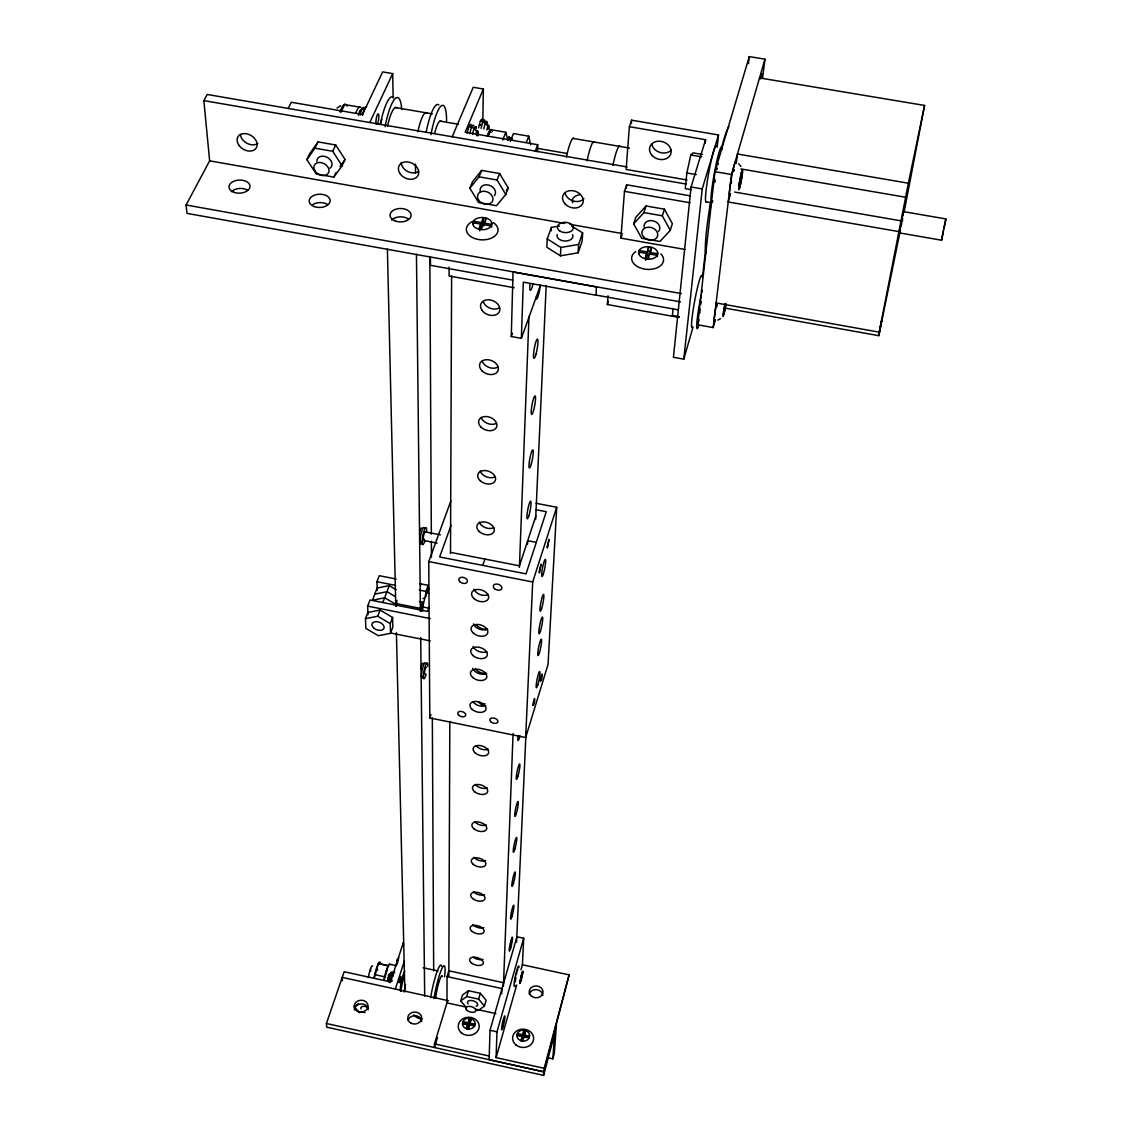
<?xml version="1.0" encoding="UTF-8"?>
<svg xmlns="http://www.w3.org/2000/svg" width="1132" height="1132" viewBox="0 0 1132 1132"><rect width="100%" height="100%" fill="white"/><g stroke="black" fill="none" stroke-linecap="round" stroke-linejoin="round"><path stroke-width="1.5" d="M437.518 1037.506L434.476 1047.51L434.462 1043.874L446.956 1002.867L447.041 976.605L448.824 970.789L503.556 982.717M449.107 267.194L449.079 275.996L514.183 287.726M448.81 976.081L449.828 721.395M450.508 553.392L451.611 275.769M462.931 1023.441L462.96 1021.602L468.181 1022.748L468.153 1024.587L462.62 1024.106M473.459 223.98L473.501 221.193L481.397 222.594L483.378 217.585L483.307 221.773L481.326 226.782L481.397 222.594M476.699 134.821L477.11 131.043A5.745 1.061 -81.1 0 1 478.058 133.052L478.001 134.354A5.745 1.061 -81.1 0 1 477.846 135.798M462.549 1022.974L467.771 1024.12L466.851 1028.974M472.893 222.707L480.789 224.108L479.727 230.829M482.84 120.431L483.364 89.004L473.247 87.291L452.177 136.76M468.153 1024.587L469.511 1018.248L468.181 1022.748M469.766 1023.102L469.723 1024.941L471.096 1018.588L469.766 1023.102L474.987 1024.262M483.746 225.806L485.77 218.009L485.713 220.797M487.821 129.373L488.217 125.68A5.632 1.019 -81.1 0 1 489.123 127.661L489.052 128.935M491.642 227.207L491.698 224.419L483.788 223.018M389.45 975.119L389.309 973.93L387.668 981.076M490.015 1030.29L489.123 1059.722L543.954 1071.905L569.113 974.878L522.404 964.761L523.706 938.244L516.942 936.787L490.015 1030.29L496.99 1031.832L496.085 1057.628L544.195 1068.311L543.572 1075.4L326.681 1027.149L326.412 1023.498L344.156 971.737L390.512 981.897L403.317 942.616L403.402 946.083M540.473 285.207L521.357 338.355L511.268 336.515L513.037 271.85M521.357 338.355L523.324 282.151L596.04 295.226L596.394 286.792M501.674 993.797L501.872 988.561L447.041 976.605M503.429 986.227L513.079 733.423M519.404 567.344L528.984 316.465M537.474 151.716L537.742 144.726L465.181 132.218L483.364 89.004M527.569 544.167L527.71 540.728L536.285 542.384M559.42 226.06L551.411 227.391L547.223 238.88L546.855 247.257L560.411 255.832L578.127 252.804L582.145 241.272L582.64 232.909L571.773 226.131M450.847 500.981L428.759 561.585L429.806 717.943L525.673 737.54L532.691 581.961L556.703 507.249L536.144 503.315M516.56 942.234L526.04 732.178M535.634 519.56L546.19 285.604M551.256 230.744L551.411 227.391M521.06 981.274L521.201 978.388L519.956 982.802M521.385 974.624L519.998 981.939M521.442 979.93L522.828 972.643M521.767 973.279L521.626 976.166L522.871 971.765M560.411 255.832L560.835 247.455L547.223 238.88M517.013 1034.988L522.262 1036.148L521.328 1041.016M522.56 1036.587L523.904 1030.219L522.56 1036.587L517.31 1035.44L517.395 1033.601L522.644 1034.761M523.762 1038.327L523.861 1036.502L529.125 1037.662M524.144 1036.94L525.503 1030.573L524.144 1036.94L526.776 1037.52M556.703 507.249L548.058 664.328L525.673 737.54M578.127 252.804L578.622 244.441L582.64 232.909M547.69 1057.727L552.826 1058.859L554.623 1033.912L543.572 1075.4M678.988 317.427L607.36 304.522L607.997 295.749M556.449 1024.432L554.355 1053.071L552.826 1058.859M684.959 249.45L620.902 238.145L624.454 191.336L626.661 184.799L690.308 195.85M717.136 147.245L718.509 134.963L631.628 120.19L629.378 126.713L626.123 169.446L687.067 179.974M626.392 188.266L626.661 184.799M631.359 123.614L631.628 120.19M638.901 253.299L639.127 250.512L647.164 251.927L648.792 246.818L646.797 256.115L647.164 251.927M638.632 252.068L646.669 253.483L645.495 260.247M648.749 258.096L649.117 253.922L657.168 255.351M649.358 255.153L651.225 247.243L650.858 251.417L648.424 250.993M657.395 256.568L657.664 253.794L649.612 252.365M673.13 308.442L672.422 315.432L679.299 316.677M702.42 154.461L693.109 152.862L690.803 154.971L686.855 172.984L685.27 188.634L691.496 189.709M629.378 126.713L705.59 139.703L691.072 186.978L673.427 357.273L683.785 359.169L693.039 327.035M397.926 959.596L397.714 961.224M705.222 143.113L705.59 139.703M683.785 359.169L702.236 188.917L718.509 134.963M761.85 77.797L761.935 74.047L760.506 78.957M702.717 275.246L705.873 247.2M710.019 210.368L711.009 201.609M762.572 77.952L764.963 59.204L749.285 56.6L714.971 171.668L697.694 324.785L713.16 327.572L715.367 319.663M713.16 327.572L731.498 174.512L764.963 59.204M736.309 163.39L737.456 154.009L908.373 183.214L924.561 105.432L759.53 77.924M748.436 63.604L749.285 56.6M723.801 314.937L724.565 308.767L723.136 313.96M725.188 303.786L723.362 312.078M739.493 188.294L740.342 181.417L738.871 186.61M741.46 172.404L739.125 184.516M724.239 313.366L726.079 303.319M739.932 186.738L742.252 174.71M741.913 170.833L741.05 177.766L742.521 172.616M374.267 978.062L378.442 963.445L388.262 965.596L384.13 980.213M731.3 183.271L731.555 181.346M941.583 240.21L899.233 232.867L903.463 211.627L945.871 218.929L941.583 240.21L943.338 230.871M515.725 977.27L515.541 981.246M903.478 211.613L902.713 215.703M716.683 305.994L717.08 303.8M716.528 307.041L716.91 304.989M725.895 305.414L723.079 316.451L724.834 303.772M716.103 302.937L879.21 332.157L908.373 183.214M725.853 308.258L878.814 335.68L882.253 317.696L879.21 332.157M924.561 105.432L904.1 212.038M901.709 220.797L902.246 218.108M900.619 226.259L901.157 223.57M900.435 229.909L878.814 335.68M900.124 228.678L899.233 232.867M901.143 226.414L901.737 223.556M902.077 221.914L902.756 218.66M943.904 228.084L945.913 218.943M429.339 588.583L426.014 592.814L422.731 606.936L429.283 608.238M516.305 974.595L516.631 973.393M544.195 1068.311L569.113 974.878M522.602 1041.058L523.861 1036.502M521.003 1040.704L522.262 1036.148M496.085 1057.628L516.659 985.024M520.961 969.827L522.404 964.761M698.175 323.115L699.123 319.762M496.99 1031.832L523.706 938.244M730.366 194.478L728.201 201.977L898.695 231.579M475.412 1009.744L478.369 1010.395L484.425 1006.093L486.137 1000.249L480.35 993.302L468.478 990.712L462.464 995.07L460.724 1000.886L466.554 1007.805M397.898 958.578L396.186 965.44L396.794 964.563M466.426 1028.648L467.771 1024.12M468.025 1029.002L469.356 1024.474L474.591 1025.62M468.436 1029.328L469.327 1026.314M484.425 1006.093L478.624 999.146L480.35 993.302M460.724 1000.886L466.724 996.542L468.478 990.712M670.3 230.32L672.351 223.683L664.413 209.179L646.047 205.982L635.816 217.287L633.651 223.881L641.717 238.258L659.942 241.47L670.3 230.32L662.319 215.802L664.413 209.179M645.042 258.648L646.669 253.483M647.49 259.072L649.117 253.922M426.113 674.304L425.575 676.03A8.15 1.401 -78.6 0 1 423.425 677.474A8.15 1.401 -78.6 0 1 424.939 667.3L425.476 665.559A8.15 1.401 -78.6 0 1 427.585 666.352M395.309 989.057L404.478 960.714M633.651 223.881L643.896 212.575L646.047 205.982M387.993 978.996L388.983 976.01M733.564 171.484L734.187 169.871M535.79 516.121L519.461 565.816L450.508 552.359M607.36 304.522L608.422 301.268M620.902 238.145L621.992 234.876M424.981 540.36L424.401 542.143A8.731 1.599 -79.2 0 1 422.095 543.035A8.731 1.599 -79.2 0 1 423.708 531.941L424.288 530.144A8.731 1.599 -79.2 0 1 426.552 531.799M419.562 531.686L420.071 530.144A7.542 1.387 -79.2 0 1 421.797 528.163M429.806 717.943L430.938 714.66M482.756 565.392L484.921 559.067M429.339 606.511L427.585 611.422L370.008 599.988L367.659 606.129L367.985 614.747M451.045 525.389L439.655 556.958L526.055 573.867L546.261 511.678L535.931 509.697M426.014 596.706L425.972 591.399L428.165 585.329L419.746 583.673M421.642 611.153L421.599 608.153L420.496 611.223L420.467 608.408L422.689 602.266L419.406 601.616M398.945 957.969L396.936 959.964M511.268 336.515L512.471 333.19M390.54 633.354L392.818 627.17L392.578 617.435L380.041 610.049L367.829 612.497L365.48 618.666L365.862 628.416L378.357 635.717L390.54 633.354L390.285 623.619L392.578 617.435M397.021 603.271L395.889 606.327L396.95 600.441M365.48 618.666L377.706 616.232L380.041 610.049M382.927 602.365L389.238 585.598L396.129 589.687M507.447 140.043L508.834 137.156L511.763 138.458M377.253 590.366L376.97 581.721L379.277 575.693L396.143 579.018M535.295 151.108L537.742 144.726M360.669 110.625A5.717 1.344 -81.8 0 0 359.934 110.879L359.127 112.577A5.717 1.344 -81.8 0 0 358.462 115.238M505.763 194.492L508.268 188.039L499.622 173.536L481.624 170.394L472.483 181.785L469.865 188.195L478.638 202.571L496.481 205.713L505.763 194.492L497.061 179.974L479.02 176.818L469.865 188.195M526.295 142.434L528.729 136.194L513.461 133.562L510.362 141.359M481.199 229.584L483.18 224.532L491.104 225.933M497.061 179.974L499.622 173.536M478.794 229.145L480.789 224.108M502.707 140.043L505.834 132.26L490.609 129.642L488.062 135.854M479.02 176.818L481.624 170.394M476.954 135.713L478.058 133.052M369.796 122.539L392.677 73.608L382.644 71.91L362.509 114.53L291.306 102.262L288.165 108.446M333.855 177.101L342.105 165.81L345.076 159.499L335.709 144.981L318.035 141.91L309.913 153.358L306.857 159.626L316.323 174.017L333.855 177.101L336.091 172.375M342.105 165.81L332.695 151.278L335.709 144.981M340.973 112.167L344.652 104.554L359.636 107.13M306.857 159.626L314.979 148.193L318.035 141.91M508.155 139.703L509.372 137.241L509.697 138.458M680.488 301.876L186.992 213.368L186.087 204.991L209.632 160.843L203.859 100.606L207.241 94.465L627.128 166.956M425.278 674.12C423.41 675.747 425.066 666.465 426.538 667.215M339.925 166.56L345.076 159.499M506.216 190.53L508.268 188.039M359.523 111.559L362.622 107.979A9.297 2.165 -81.8 0 1 364.263 108.276M358.391 1003.589L354.302 1006.758L359.325 1012.348M337.039 108.064L340.661 105.771M717.872 320.13L720.504 318.644M484.821 703.651L481.864 704.953L477.902 701.529M364.462 108.601L361.957 109.082L361.32 110.738A9.297 2.165 -81.8 0 0 360.245 115.082M389.238 585.598L377.112 588.102L372.485 600.243L384.668 597.767L397.134 605.139M374.805 594.159L386.96 591.668L395.252 596.578M560.835 247.455L578.622 244.441M483.307 221.773L484.538 221.886M469.483 1020.088L471.053 1020.427M523.805 1032.059L525.404 1032.398M690.803 154.971L701.755 156.853M395.408 107.54L432.339 113.879M572.905 138.359L629.434 148.051M740.951 168.965L905.642 197.251M440.008 121.096L458.531 124.279M714.971 171.668L731.498 174.512M686.855 172.984L696.251 174.597M537.558 148.377L567.174 153.485M734.696 192.072L900.931 220.825M203.859 100.606L686.134 184.049M691.072 186.978L702.236 188.917M705.774 201.722L711.207 202.67M624.454 191.336L690.011 202.741M314.979 148.193L332.695 151.278M643.896 212.575L662.319 215.802M209.632 160.843L564.783 223.429M570.004 224.348L622.232 233.56M186.087 204.991L681.351 293.598M513.249 272.034L596.592 286.976M512.782 280.113L430.471 265.312L430.429 257.035M595.828 295.042L677.927 309.8M425.123 531.87L440.348 534.828M423.566 540.459L437.079 543.091M428.759 561.585L532.691 581.961M376.97 581.721L395.563 585.4M419.222 590.069L425.972 591.399M426.014 592.814L429.283 593.451M395.818 603.512L420.467 608.408M367.659 606.129L430.259 618.596M390.823 633.014L430.302 640.91M423.241 967.761L437.999 970.973M389.691 964.209L396.228 965.638M388.672 966.049L378.442 963.445M374.734 974.638L384.583 976.789M466.724 996.542L478.624 999.146M448.47 1000.73L342.218 977.397L342.43 980.836M446.956 1002.867L465.507 1006.942M475.61 1009.164L495.844 1013.607M524.243 1035.115L529.493 1036.275M471.039 1025.224L474.945 1026.087M434.462 1043.874L489.095 1056.014M326.412 1023.498L543.813 1071.82M480.407 121.067L485.416 123.077L487.878 126.359L487.524 127.364A5.632 1.019 -81.1 0 0 486.902 129.982M469.101 126.331L474.223 128.383L476.756 131.737L476.388 132.769A5.745 1.061 -81.1 0 0 476.048 134.029M422.066 542.313L419.958 541.676M421.486 676.285L423.41 676.865M508.155 138.189L511.848 139.944L512.485 138.967L508.834 137.156L507.702 139.632L505.834 132.26M377.706 616.232L390.285 623.619M738.701 163.772L740.951 166.489M528.729 136.194L530.611 144.825M391.729 972.996L391.644 972.331A5.971 0.934 -77.3 0 0 390.455 973.52L389.62 976.039A5.971 0.934 -77.3 0 0 388.573 981.755M370.546 968.723L370.659 971.27M388.517 978.147L388.418 975.529L393.328 974.878A6.905 1.075 -77.3 0 0 392.846 976.477M387.399 249.054L395.79 606.228M396.412 632.746L404.846 991.674M392.677 73.608L393.158 98.088M415.444 164.14L415.543 172.97M416.449 254.219L420.411 610.997M420.694 637.486L424.684 996.033M422.689 602.266L422.774 610.912M428.165 585.329L428.207 590.635M429.849 256.525L431.334 534.148M431.377 541.223L431.462 557.128M432.325 718.042L433.683 970.916M572.735 202.755A10.329 6.537 3.3 0 1 579.499 194.789M533.087 283.623A10.556 1.627 -80.2 0 1 530.455 290.344A10.556 1.627 -80.2 0 1 529.932 284.231M231.437 191.633A10.457 6.551 -2.5 0 1 247.95 190.388M312.941 204.453A10.471 6.636 -1.2 0 1 327.714 204.552M257.841 143.453A10.683 7.882 31.5 0 1 247.144 143.396A10.683 7.882 31.5 0 1 240.366 134.439M391.672 220.117A10.499 6.707 0.1 0 1 408.185 218.83M418.585 171.555A10.627 8.15 27.2 0 1 407.562 171.456A10.627 8.15 27.2 0 1 401.195 162.513M583.914 198.68A10.613 8.363 21.5 0 1 573.4 201.057A10.613 8.363 21.5 0 1 565.123 193.331M316.875 161.381A8.023 6.014 29.3 0 1 327.077 157.277A8.023 6.014 29.3 0 1 330.035 168.187M359.537 1012.701A5.151 2.589 18 0 1 365.056 1012.673M361.051 1008.937A5.136 2.589 18 0 1 362.679 1006.461A5.136 2.589 18 0 1 368.155 1007.48M354.316 1009.914A6.948 5.943 -5.6 0 1 361.391 1003.9A6.948 5.943 -5.6 0 1 368.197 1009.772M422.123 1019.111A6.849 3.481 17.3 0 1 413.987 1014.767M408.072 1020.187A6.948 6 -3 0 1 415.699 1015.729A6.948 6 -3 0 1 421.727 1021.602M340.081 111.884A21.451 5.179 -81.8 0 1 347.085 106.196M355.66 113.285A21.211 4.981 -81.7 0 1 360.924 107.356M468.124 1003.914A5.264 2.717 16.6 0 1 469.681 1000.561A5.264 2.717 16.6 0 1 476.515 1002.542A5.264 2.717 16.6 0 1 476.133 1006.263M644.207 227.405A8.051 6.339 18.1 0 1 653.546 220.938A8.051 6.339 18.1 0 1 658.499 231.48M671.389 149.962A10.995 8.957 19 0 1 660.267 152.537A10.995 8.957 19 0 1 651.876 144.429M660.876 253.893A15.99 10.344 4.5 0 1 657.579 267.605A15.99 10.344 4.5 0 1 636.028 265.652A15.99 10.344 4.5 0 1 635.675 251.601M419.901 584.013A4.457 2.872 20.1 0 1 420.934 584.522M420.029 583.843A7.245 4.67 20.1 0 1 421.727 584.664M422.986 598.432A6.325 4.047 19.9 0 1 424.458 598.29M421.189 543.756A8.476 1.557 -79.2 0 1 420.043 540.898A8.476 1.557 -79.2 0 1 421.613 531.658L422.179 529.903A8.476 1.557 -79.2 0 1 424.118 527.696M424.373 539.157A4.372 0.792 -79.2 0 1 423.212 539.483A4.372 0.792 -79.2 0 1 424.118 533.738A4.372 0.792 -79.2 0 1 425.434 532.422M422.576 677.728A7.91 1.358 -78.6 0 1 421.5 675.563A7.91 1.358 -78.6 0 1 422.972 667.003L423.51 665.319A7.91 1.358 -78.6 0 1 425.307 662.8M423.34 663.819A7.047 1.217 -78.6 0 0 421.543 665.475L421.062 666.974A7.047 1.217 -78.6 0 0 420.623 668.701M487.425 629.25A8.66 5.547 18.6 0 1 473.459 623.916M486.902 651.678A8.547 5.419 18.4 0 1 473.105 646.429M486.406 673.597A8.462 5.292 18.3 0 1 472.752 668.418M485.67 705.561A8.306 5.122 18.1 0 1 473.035 701.911M488.217 594.625A8.801 5.745 18.9 0 1 474.011 589.178M493.184 222.551A15.848 10.16 1.6 0 1 492.562 237.55A15.848 10.16 1.6 0 1 469.327 235.442A15.848 10.16 1.6 0 1 474.082 220.825M380.338 124.265A36.946 8.221 -81.6 0 1 393.653 97.281M385.106 126.713A36.96 8.15 -81.5 0 1 394.927 98.88A36.96 8.15 -81.5 0 1 401.69 109.45M387.484 126.473A27.055 5.971 -81.5 0 1 396.936 107.837M426.156 132.175A37.045 7.542 -81.3 0 1 438.862 105.007M430.952 134.637A37.045 7.471 -81.3 0 1 440.999 106.097A37.045 7.471 -81.3 0 1 446.56 120.827M434.646 133.434A21.296 4.287 -81.3 0 1 441.112 121.294M400.87 991.165A23.843 3.566 -77.4 0 1 404.365 974.61M404.181 991.887A23.843 3.538 -77.4 0 1 405.511 984.444M430.669 997.702A23.885 3.269 -77.5 0 1 436.726 972.657A23.885 3.269 -77.5 0 1 441.636 966.275M433.995 998.438A23.885 3.226 -77.5 0 1 442.004 968.454A23.885 3.226 -77.5 0 1 444.536 976.817M435.707 998.127A13.725 1.854 -77.5 0 1 439.06 981.812A13.725 1.854 -77.5 0 1 442.442 976.364M514.862 981.996A7.004 0.736 -77.9 0 1 515.456 977.666M516.234 974.114A7.004 0.736 -77.9 0 1 516.659 972.487M517.083 971.143A7.004 0.736 -77.9 0 1 517.989 969.417M529.196 994.066A6.891 5.901 3.5 0 1 536.582 989.665A6.891 5.901 3.5 0 1 542.78 995.452M572.58 234.607A7.981 5.136 3 0 1 565.278 241.045A7.981 5.136 3 0 1 557.185 234.508M480.308 191.69A8.009 6.198 24.4 0 1 488.925 185.153A8.009 6.198 24.4 0 1 494.415 195.709M515.06 985.378A10.513 1.104 -77.9 0 1 514.282 982.392A10.513 1.104 -77.9 0 1 517.183 969.176A10.513 1.104 -77.9 0 1 518.937 967.634M612.936 165.385A26.871 3.41 -80.3 0 1 619.996 146.467M587.055 160.914A26.828 3.693 -80.4 0 1 594.371 142.066M566.396 157.348A26.8 3.92 -80.5 0 1 573.91 138.557M733.72 170.89A9.098 0.708 -79.7 0 1 734.088 169.743M706.043 253.568A64.864 5.419 -79.7 0 1 710.556 201.977M721.905 146.622A64.864 5.419 -79.7 0 1 728.994 126.614M714.745 182.309A9.098 0.778 -79.8 0 1 714.9 180.639M716.881 169.701A9.098 0.778 -79.8 0 1 717.32 168.074M692.515 327.304A26.644 2.25 -79.5 0 1 695.02 299.145A26.644 2.25 -79.5 0 1 702.18 277.057M698.586 326.143A26.644 2.193 -79.5 0 1 696.888 322.351A26.644 2.193 -79.5 0 1 701.246 294.999M701.599 293.372A26.644 2.193 -79.5 0 1 702.293 290.202M700.015 312.941A10.655 0.877 -79.5 0 1 700.1 309.248M700.807 304.31A10.655 0.877 -79.5 0 1 701.302 301.565M712.792 200.831A28.442 2.42 -79.8 0 1 714.122 174.512A28.442 2.42 -79.8 0 1 722.089 149.353M706.425 201.737A28.427 2.49 -79.8 0 1 708.604 173.578A28.427 2.49 -79.8 0 1 716.386 146.353M714.518 181.714A11.377 0.962 -79.8 0 1 714.858 179.167M718.028 164.579A11.377 0.962 -79.8 0 1 718.395 163.871M380.14 124.647A15.919 3.58 -81.6 0 1 381.909 119.539M376.206 124.096A5.391 1.217 -81.7 0 1 376.899 115.86A5.391 1.217 -81.7 0 1 378.824 116.157A5.391 1.217 -81.7 0 1 377.126 124.251M362.537 115.323A10.443 2.434 -81.8 0 1 366.542 106.875M481.142 128.369A10.273 1.882 -81.1 0 1 483.548 120.516A10.273 1.882 -81.1 0 1 485.175 122.199M487.227 122.228A9.155 1.67 -81.1 0 0 485.968 121.973L484.85 124.704A9.155 1.67 -81.1 0 0 483.831 128.991M487.411 123.487A9.155 1.67 -81.1 0 1 487.453 125.213M478.581 127.888A10.598 1.953 -81.1 0 1 482.529 120.077M480.35 125.341A5.292 0.976 -81.1 0 1 480.675 124.69M469.837 133.817A10.499 1.967 -81.1 0 1 473.799 126.034M476.317 128.779A9.353 1.74 -81.1 0 0 474.803 127.265L473.629 130.067A9.353 1.74 -81.1 0 0 472.596 134.439M467.219 133.321A10.825 2.038 -81.2 0 1 471.322 125.298M475.398 127.025A21.338 3.976 -81.1 0 1 476.416 127.209M487.227 135.939A21.352 3.849 -81 0 1 492.321 131.425M488.076 135.67A18.678 3.368 -81 0 1 491.118 132.43M372.57 966.289A8.32 1.373 -77.3 0 0 370.843 967.917L369.669 971.44A8.32 1.373 -77.3 0 0 368.381 977.652M373.97 978.161A13.853 2.25 -77.3 0 1 378.003 964.209A13.853 2.25 -77.3 0 1 380.578 964.124M377.182 970.407A6.834 1.118 -77.3 0 1 377.649 969.431M383.861 980.298A13.683 2.165 -77.3 0 1 387.342 967.563A13.683 2.165 -77.3 0 1 390.115 964.874M522.97 1033.714A5.264 4.57 2.9 0 1 524.342 1033.856M401.181 990.939A10.273 1.557 -77.4 0 1 400.983 983.199A10.273 1.557 -77.4 0 1 404.817 971.298M397.459 963.417A5.872 0.906 -77.4 0 1 397.771 961.917M390.031 982.59A6.707 1.047 -77.3 0 1 391.446 975.388A6.707 1.047 -77.3 0 1 393.271 971.695M391.785 981.642A6.905 1.075 -77.3 0 1 392.054 979.972M393.809 973.548A6.905 1.075 -77.3 0 1 394.658 971.978M385.602 973.874A11.985 1.896 -77.3 0 1 387.271 968.794M417.906 131.722A27.097 5.632 -81.4 0 1 427.047 113.002M483.817 927.688A7.245 3.948 16.9 0 1 472.794 924.49M483.024 959.313A7.103 3.792 16.7 0 1 473.303 957.205M484.637 894.818A7.386 4.104 17 0 1 473.402 891.549M485.501 860.617A7.542 4.273 17.1 0 1 474.025 857.292M519.984 735.913A7.995 1.005 -78.4 0 1 518.088 740.512A7.995 1.005 -78.4 0 1 518.187 735.46M486.392 825.016A7.698 4.443 17.3 0 1 474.69 821.62M487.312 787.9A7.853 4.627 17.5 0 1 475.369 784.434M488.288 749.2A8.023 4.839 17.7 0 1 476.077 745.663M493.821 527.668A8.999 6.07 19.4 0 1 479.303 522.064M486.604 673.285A8.405 5.278 18.2 0 1 475.525 669.069M487.637 629.194A8.603 5.519 18.6 0 1 476.303 624.864M495.094 476.798A9.226 6.367 19.9 0 1 480.209 471.025M540.289 285.193A10.032 1.528 -80.1 0 1 537.884 296.895A10.032 1.528 -80.1 0 1 535.931 297.334M496.424 423.354A9.466 6.693 20.5 0 1 481.171 417.397M497.839 367.122A9.721 7.047 21.3 0 1 482.175 360.981M499.311 307.89A9.99 7.415 22.2 0 1 483.237 301.551M715.254 319.903A16.004 1.217 -79.4 0 1 714.278 318.573A16.004 1.217 -79.4 0 1 716.415 304.282M730.451 193.77A17.079 1.33 -79.7 0 1 731.428 177.979A17.079 1.33 -79.7 0 1 736.083 162.81M532.832 705.434C535.167 705.675 535.549 689.713 532.832 705.434M539.257 571.717L539.455 572.905L541.082 564.245L539.257 571.717M540.346 680.926C542.596 681.407 543.049 665.291 540.346 680.926M547.237 546.784L547.421 548.001L549.034 539.412L547.237 546.784M399.143 982.279C400.657 985.816 402.058 967.832 399.143 982.279M520.041 981.402L520.069 983.453L522.758 971.114L520.041 981.402M657.734 252.988L656.758 256.101A9.636 6.212 4.5 0 1 648.735 259.186L643.853 258.322A9.636 6.212 4.5 0 1 638.547 252.875L639.538 249.762A9.636 6.212 4.5 0 1 647.546 246.705L652.414 247.554A9.636 6.212 4.5 0 1 657.734 252.988M738.97 185.662L738.757 187.544A10.273 0.764 -79.6 0 0 739.281 188.945L740.172 185.818A10.273 0.764 -79.6 0 0 742.097 175.856L742.62 171.668A10.273 0.764 -79.6 0 0 742.111 170.196L741.219 173.323A10.273 0.764 -79.6 0 0 739.281 183.356L738.97 185.662M529.578 1035.568L528.828 1038.327A6.339 5.504 2.9 0 1 523.423 1041.143L520.239 1040.435A6.339 5.504 2.9 0 1 516.928 1035.695L517.692 1032.936A6.339 5.504 2.9 0 1 523.083 1030.134L526.267 1030.842A6.339 5.504 2.9 0 1 529.578 1035.568M475.086 1023.554L474.28 1026.285A6.325 5.462 -0.1 0 1 468.846 1029.087L465.662 1028.38A6.325 5.462 -0.1 0 1 462.45 1023.682L463.257 1020.937A6.325 5.462 -0.1 0 1 468.69 1018.163L471.86 1018.857A6.325 5.462 -0.1 0 1 475.086 1023.554M491.84 223.627L490.637 226.669A9.551 6.113 1.6 0 1 482.43 229.697L477.633 228.834A9.551 6.113 1.6 0 1 472.737 223.499L473.954 220.457A9.551 6.113 1.6 0 1 482.147 217.471L486.93 218.32A9.551 6.113 1.6 0 1 491.84 223.627M314.172 206.562A10.513 6.636 -1.2 0 0 330.176 200.902A10.513 6.636 -1.2 0 0 314.668 195.072A10.513 6.636 -1.2 0 0 314.172 206.562M233.8 192.284A10.499 6.551 -2.4 0 0 249.974 186.681A10.499 6.551 -2.4 0 0 234.692 180.908A10.499 6.551 -2.4 0 0 233.8 192.284M238.781 145.08A10.712 7.882 31.4 0 0 256.101 148.165A10.712 7.882 31.4 0 0 246.465 133.774A10.712 7.882 31.4 0 0 238.781 145.08M565.222 204.029A10.655 8.363 21.5 0 0 582.782 203.293A10.655 8.363 21.5 0 0 570.698 190.615A10.655 8.363 21.5 0 0 565.222 204.029M399.794 173.281A10.655 8.15 27.2 0 0 417.425 176.408A10.655 8.15 27.2 0 0 408.482 162.032A10.655 8.15 27.2 0 0 399.794 173.281M395.266 220.981A10.542 6.707 0.2 0 0 411.1 215.25A10.542 6.707 0.2 0 0 395.351 209.363A10.542 6.707 0.2 0 0 395.266 220.981M314.993 171.059A8.051 6.014 29.2 0 0 328.167 173.408A8.051 6.014 29.2 0 0 321.12 162.612A8.051 6.014 29.2 0 0 314.993 171.059M357.5 1011.385A6.962 5.957 -5.6 0 0 368.027 1006.107A6.962 5.957 -5.6 0 0 357.698 1001.056A6.962 5.957 -5.6 0 0 357.5 1011.385M411.213 1023.271A6.976 6 -3 0 0 421.67 1017.951A6.976 6 -3 0 0 411.241 1012.871A6.976 6 -3 0 0 411.213 1023.271M461.403 1032.823A10.499 9.084 -0.1 0 0 478.893 1028.521A10.499 9.084 -0.1 0 0 465.86 1017.569A10.499 9.084 -0.1 0 0 461.403 1032.823M467.176 1010.508A5.278 2.717 16.6 0 0 475.751 1011.159A5.278 2.717 16.6 0 0 469.568 1006.348A5.278 2.717 16.6 0 0 467.176 1010.508M643.839 237.239A8.08 6.339 18.1 0 0 657.324 236.744A8.08 6.339 18.1 0 0 648.353 227.207A8.08 6.339 18.1 0 0 643.839 237.239M652.117 155.438A11.037 8.957 19 0 0 670.554 154.546A11.037 8.957 19 0 0 658.371 141.203A11.037 8.957 19 0 0 652.117 155.438M373.772 628.104A6.396 4.004 20.5 0 0 384.003 628.302A6.396 4.004 20.5 0 0 376.319 621.652A6.396 4.004 20.5 0 0 373.772 628.104M460.087 581.876A4.443 2.901 19.3 0 0 467.29 581.961A4.443 2.901 19.3 0 0 462.068 577.263A4.443 2.901 19.3 0 0 460.087 581.876M458.899 715.367A4.146 2.519 18.3 0 0 465.62 715.58A4.146 2.519 18.3 0 0 460.752 711.391A4.146 2.519 18.3 0 0 458.899 715.367M494.472 588.64A4.443 2.915 18.6 0 0 501.731 588.725A4.443 2.915 18.6 0 0 496.552 584.027A4.443 2.915 18.6 0 0 494.472 588.64M490.991 721.905A4.146 2.533 17.7 0 0 497.769 722.131A4.146 2.533 17.7 0 0 492.929 717.943A4.146 2.533 17.7 0 0 490.991 721.905M541.62 608.521A8.575 1.09 -78.9 0 0 543.756 594.597A8.575 1.09 -78.9 0 0 540.374 605.266A8.575 1.09 -78.9 0 0 541.62 608.521M540.502 630.948A8.476 1.061 -78.8 0 0 542.596 617.237A8.476 1.061 -78.8 0 0 539.257 627.878A8.476 1.061 -78.8 0 0 540.502 630.948M539.398 652.881A8.377 1.047 -78.7 0 0 541.478 639.368A8.377 1.047 -78.7 0 0 538.167 649.98A8.377 1.047 -78.7 0 0 539.398 652.881M537.799 684.874A8.235 1.005 -78.6 0 0 539.837 671.644A8.235 1.005 -78.6 0 0 536.568 682.214A8.235 1.005 -78.6 0 0 537.799 684.874M543.36 573.896A8.731 1.132 -79 0 0 545.525 559.633A8.731 1.132 -79 0 0 542.101 570.358A8.731 1.132 -79 0 0 543.36 573.896M473.431 633.17A8.674 5.533 18.6 0 0 487.552 633.453A8.674 5.533 18.6 0 0 477.421 624.425A8.674 5.533 18.6 0 0 473.431 633.17M473.077 655.598A8.575 5.405 18.4 0 0 487.043 655.923A8.575 5.405 18.4 0 0 477.011 647.051A8.575 5.405 18.4 0 0 473.077 655.598M472.723 677.502A8.476 5.292 18.3 0 0 486.534 677.87A8.476 5.292 18.3 0 0 476.614 669.168A8.476 5.292 18.3 0 0 472.723 677.502M472.214 709.453A8.334 5.108 18 0 0 485.784 709.877A8.334 5.108 18 0 0 476.048 701.415A8.334 5.108 18 0 0 472.214 709.453M473.983 598.559A8.83 5.731 18.9 0 0 488.359 598.771A8.83 5.731 18.9 0 0 478.044 589.461A8.83 5.731 18.9 0 0 473.983 598.559M503.089 1026.568A7.146 0.75 -77.7 0 0 504.773 1015.871A7.146 0.75 -77.7 0 0 501.858 1026.087A7.146 0.75 -77.7 0 0 503.089 1026.568M531.389 996.089A6.905 5.915 3.5 0 0 542.836 993.302A6.905 5.915 3.5 0 0 534.106 986.156A6.905 5.915 3.5 0 0 531.389 996.089M559.972 231.084A8.009 5.136 3 0 0 573.216 228.834A8.009 5.136 3 0 0 563.014 222.495A8.009 5.136 3 0 0 559.972 231.084M478.44 199.798A8.023 6.198 24.4 0 0 491.854 202.189A8.023 6.198 24.4 0 0 485.345 191.393A8.023 6.198 24.4 0 0 478.44 199.798M515.909 1044.878A10.528 9.141 2.9 0 0 533.356 1040.549A10.528 9.141 2.9 0 0 520.097 1029.512A10.528 9.141 2.9 0 0 515.909 1044.878M512.032 916.312A7.259 0.821 -78 0 0 513.772 905.176A7.259 0.821 -78 0 0 510.829 915.25A7.259 0.821 -78 0 0 512.032 916.312M472.086 931.424A7.259 3.934 16.9 0 0 483.916 932.174A7.259 3.934 16.9 0 0 475.426 925.353A7.259 3.934 16.9 0 0 472.086 931.424M510.716 947.979A7.132 0.778 -77.9 0 0 512.414 937.112A7.132 0.778 -77.9 0 0 509.513 947.102A7.132 0.778 -77.9 0 0 510.716 947.979M473.303 864.395A7.556 4.259 17.1 0 0 485.6 865.06A7.556 4.259 17.1 0 0 476.77 857.787A7.556 4.259 17.1 0 0 473.303 864.395M473.94 828.808A7.712 4.443 17.3 0 0 486.505 829.416A7.712 4.443 17.3 0 0 477.478 821.903A7.712 4.443 17.3 0 0 473.94 828.808M513.404 883.399A7.386 0.849 -78 0 0 515.173 871.98A7.386 0.849 -78 0 0 512.173 882.125A7.386 0.849 -78 0 0 513.404 883.399M471.52 963.021A7.117 3.778 16.7 0 0 483.123 963.799A7.117 3.778 16.7 0 0 474.789 957.191A7.117 3.778 16.7 0 0 471.52 963.021M472.681 898.582A7.4 4.089 17 0 0 484.751 899.275A7.4 4.089 17 0 0 476.077 892.242A7.4 4.089 17 0 0 472.681 898.582M514.834 849.17A7.528 0.877 -78.1 0 0 516.645 837.439A7.528 0.877 -78.1 0 0 513.588 847.67A7.528 0.877 -78.1 0 0 514.834 849.17M516.319 813.526A7.669 0.92 -78.2 0 0 518.173 801.498A7.669 0.92 -78.2 0 0 515.06 811.8A7.669 0.92 -78.2 0 0 516.319 813.526M517.876 776.396A7.825 0.962 -78.3 0 0 519.758 764.029A7.825 0.962 -78.3 0 0 516.588 774.415A7.825 0.962 -78.3 0 0 517.876 776.396M474.605 791.721A7.882 4.627 17.5 0 0 487.439 792.273A7.882 4.627 17.5 0 0 478.228 784.49A7.882 4.627 17.5 0 0 474.605 791.721M475.298 753.035A8.051 4.825 17.7 0 0 488.401 753.516A8.051 4.825 17.7 0 0 479.006 745.464A8.051 4.825 17.7 0 0 475.298 753.035M480.18 480.69A9.254 6.367 19.9 0 0 495.264 480.647A9.254 6.367 19.9 0 0 484.482 470.53A9.254 6.367 19.9 0 0 480.18 480.69M479.275 531.559A9.028 6.056 19.4 0 0 493.977 531.63A9.028 6.056 19.4 0 0 483.463 521.909A9.028 6.056 19.4 0 0 479.275 531.559M481.142 427.231A9.495 6.693 20.5 0 0 496.608 427.075A9.495 6.693 20.5 0 0 485.557 416.519A9.495 6.693 20.5 0 0 481.142 427.231M528.715 516.263A8.971 1.259 -79.2 0 0 530.908 501.504A8.971 1.259 -79.2 0 0 527.328 512.258A8.971 1.259 -79.2 0 0 528.715 516.263M531.389 463.639A9.212 1.316 -79.4 0 0 532.818 449.857A9.212 1.316 -79.4 0 0 529.153 463.214A9.212 1.316 -79.4 0 0 531.389 463.639M533.625 410.265A9.466 1.387 -79.6 0 0 535.096 395.917A9.466 1.387 -79.6 0 0 531.347 409.444A9.466 1.387 -79.6 0 0 533.625 410.265M535.988 354.146A9.735 1.443 -79.9 0 0 537.502 339.175A9.735 1.443 -79.9 0 0 533.667 352.901A9.735 1.443 -79.9 0 0 535.988 354.146M482.161 370.999A9.749 7.047 21.2 0 0 498.023 370.702A9.749 7.047 21.2 0 0 486.689 359.679A9.749 7.047 21.2 0 0 482.161 370.999M481.723 309.885A10.018 7.415 22.1 0 0 498.505 312.984A10.018 7.415 22.1 0 0 490.397 299.98A10.018 7.415 22.1 0 0 481.723 309.885"/></g></svg>
